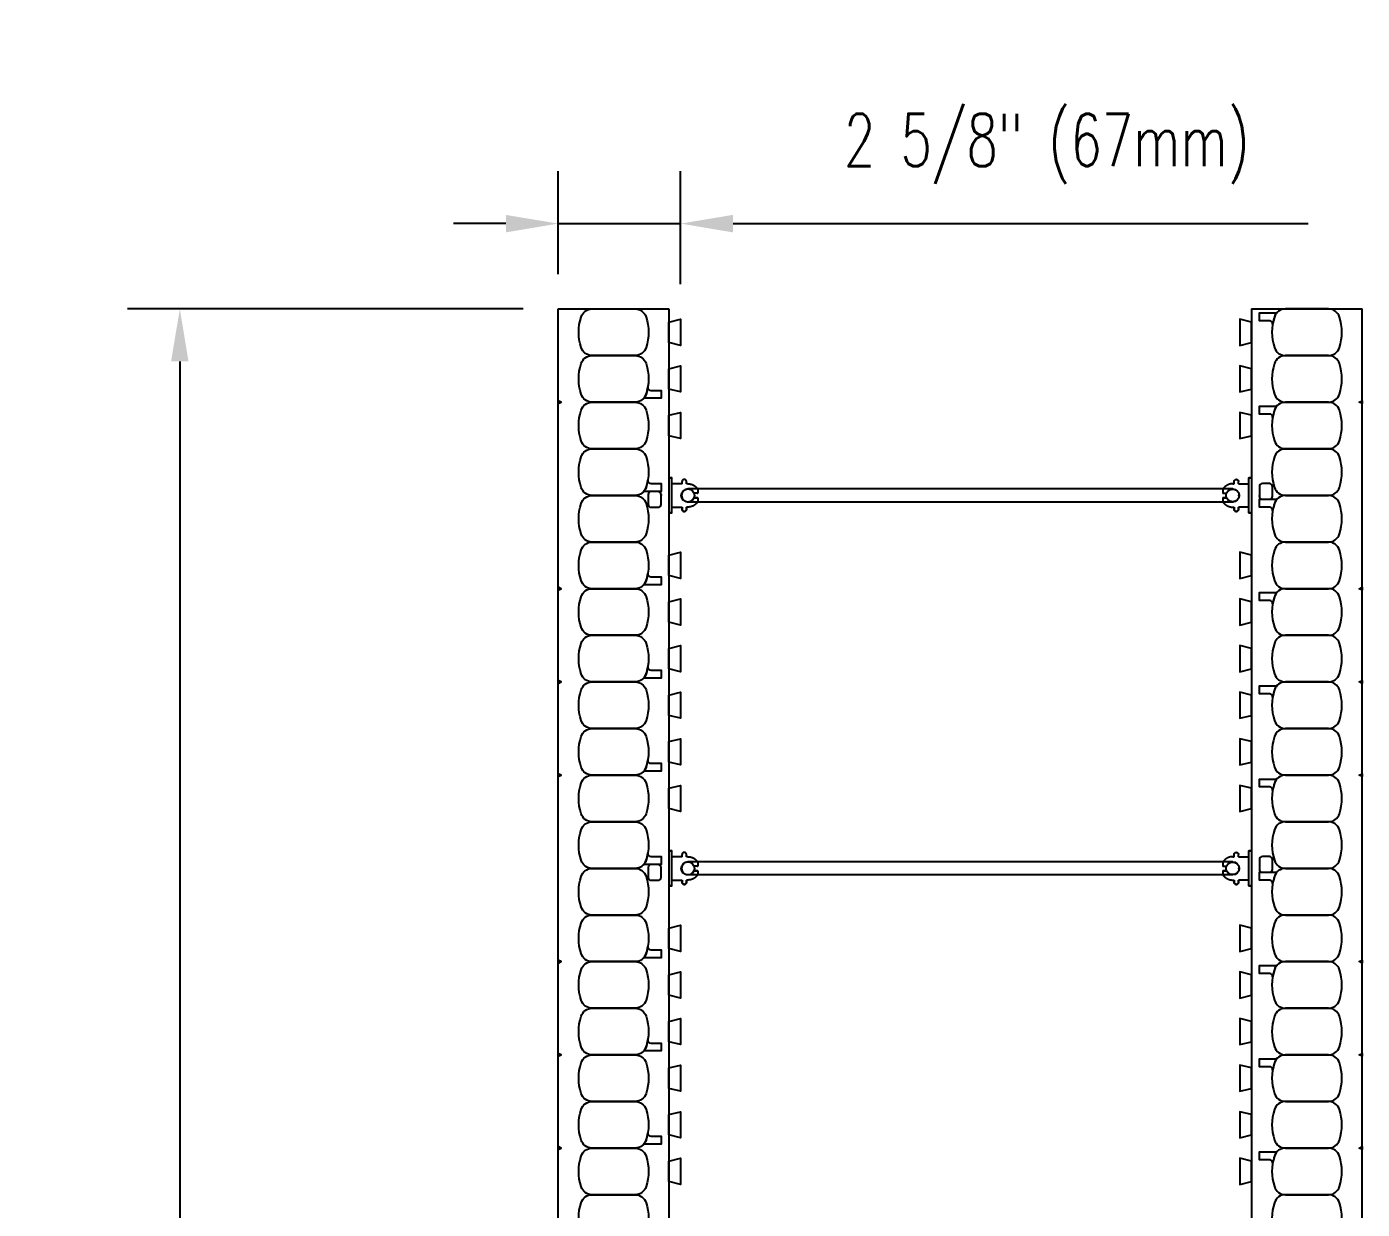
# Model space of a CAD drawing. Header units: inches. Extents: x 345 to 454, y 151 to 253.
# Drawn here: x 425.58 to 454.23, y 227.47 to 252.83 of the extents above; entities that cross this region are included whole.
import ezdxf

# ---------------------------------------------------------------- set-up
doc = ezdxf.new("R2010")
doc.units = ezdxf.units.IN
doc.header["$MEASUREMENT"] = 0
for name, color, linetype in [('line25', 2, 'Continuous'), ('LINE50', 5, 'Continuous'), ('LINE9', 9, 'Continuous'), ('TEXT', 4, 'Continuous')]:
    doc.layers.add(name, color=color, linetype=linetype)
doc.styles.add('DIM', font='romans.shx', dxfattribs={"width": 0.7})
doc.dimstyles.new('ext_12', dxfattribs={"dimscale": 12, "dimtxt": 0.09375, "dimasz": 0.09375, "dimexe": 0.09375, "dimexo": 0.0625, "dimgap": 0.0625, "dimtad": 1, "dimdec": 1, "dimzin": 2, "dimdsep": 46, "dimlunit": 4, "dimtxsty": 'DIM', "dimcen": 0.09, "dimdle": 0.09375, "dimclrt": 4, "dimadec": 0, "dimazin": 0, "dimtfac": 1, "dimtdec": 1, "dimtmove": 2, "dimatfit": 3, "dimfxl": 0, "dimfrac": 2, "dimtolj": 1, "dimtzin": 0, "dimarcsym": 0})

# ---------------------------------------------------------------- blocks, each defined once
blk = doc.blocks.new('*D28')
at = {"layer": 'Defpoints', "color": 0}
for p in [(436.984, 246.778), (428.864, 150.778), (436.984, 150.778)]:
    blk.add_point(p, dxfattribs=at)
at = {"layer": 'TEXT', "color": 0, "lineweight": -2}
for p, q in [((436.234, 246.778), (427.739, 246.778)), ((428.864, 245.653), (428.864, 151.903)), ((436.234, 150.778), (427.739, 150.778))]:
    blk.add_line(p, q, dxfattribs=at)
at = {"layer": 'TEXT', "color": 0}
for points in [[(428.676, 245.653), (429.051, 245.653), (428.864, 246.778)], [(428.676, 151.903), (429.051, 151.903), (428.864, 150.778)]]:
    blk.add_solid(points, dxfattribs=at)
at = {"layer": 'TEXT', "color": 4, "insert": (427.257, 198.778), "char_height": 1.125, "attachment_point": 5, "rotation": 90, "style": 'DIM'}
blk.add_mtext('\\A1;96" (2440mm) ', dxfattribs=at)
blk = doc.blocks.new('WEB_12_CENTRE_TOP')
for p, q in [((11.688, 0.141), (0, 0.141)), ((11.688, -0.141), (0, -0.141))]:
    blk.add_line(p, q)
for centre in [(0, 0), (11.688, 0)]:
    blk.add_circle(centre, 0.141)
blk = doc.blocks.new('Connector')
blk.add_point((0.271, 0))
at = {"layer": 'LINE9'}
for p, q in [((0, 0.375), (0, -0.375)), ((0.062, -0.375), (0.062, 0.375)), ((0.281, 0.25), (0.062, 0.25))]:
    blk.add_line(p, q, dxfattribs=at)
for points, weights in [([(0.007, 0.375), (0.004, 0.375), (0, 0.375)], [1, 0.972587069138, 0.950305488115]), ([(0.327, 0.343), (0.308, 0.343), (0.281, 0.317), (0.281, 0.297)], [1, 0.85355339, 0.85355339, 1]), ([(0.328, 0.343), (0.327, 0.343), (0.327, 0.343)], [1, 0.70710678, 1]), ([(0.375, 0.297), (0.375, 0.317), (0.348, 0.343), (0.329, 0.343)], [1, 0.85355339, 0.85355339, 1]), ([(0.406, 0.25), (0.546, 0.25), (0.619, 0.131)], [0.958404415409, 0.794674173519, 0.864651571113]), ([(0.619, 0.052), (0.612, 0.049), (0.604, 0.049)], [0.83615024178, 0.892081430621, 1]), ([(0.619, -0.131), (0.546, -0.25), (0.406, -0.25)], [0.864651574428, 0.794674169686, 0.958404415195]), ([(0.604, -0.049), (0.612, -0.049), (0.619, -0.052)], [1, 0.89208144177, 0.836150253337]), ([(0, -0.375), (0.004, -0.375), (0.007, -0.375)], [0.950305488115, 0.972587069138, 1]), ([(0.281, -0.297), (0.281, -0.317), (0.308, -0.343), (0.327, -0.343)], [1, 0.85355339, 0.85355339, 1]), ([(0.327, -0.343), (0.281, -0.343), (0.281, -0.297)], [1, 0.70710678, 1]), ([(0.329, -0.343), (0.348, -0.343), (0.375, -0.317), (0.375, -0.297)], [1, 0.85355339, 0.85355339, 1]), ([(0.375, -0.297), (0.375, -0.343), (0.329, -0.343)], [1, 0.70710678, 1])]:
    blk.add_rational_spline(points, weights, degree=2, dxfattribs=at)
for points, degree in [([(0, 0.375), (0.002, 0.375), (0.005, 0.375), (0.007, 0.375)], 3), ([(0.007, 0.375), (0.021, 0.375), (0.051, 0.375), (0.062, 0.375), (0.062, 0.375)], 3), ([(0.281, 0.25), (0.281, 0.297)], 1), ([(0.327, 0.343), (0.327, 0.343), (0.328, 0.343), (0.328, 0.343)], 3), ([(0.328, 0.343), (0.329, 0.343), (0.329, 0.343), (0.329, 0.343)], 3), ([(0.375, 0.25), (0.375, 0.297)], 1), ([(0.406, 0.25), (0.375, 0.25)], 1), ([(0.406, 0.25), (0.406, 0.25)], 1), ([(0.406, 0.25), (0.406, 0.25)], 1), ([(0.406, 0.25), (0.406, 0.25)], 1), ([(0.406, 0.25), (0.406, 0.25)], 1), ([(0.406, 0.25), (0.406, 0.25)], 1), ([(0.406, 0.25), (0.406, 0.25)], 1), ([(0.406, 0.25), (0.406, 0.25)], 1), ([(0.406, 0.25), (0.406, 0.25)], 1), ([(0.406, 0.25), (0.406, 0.25)], 1), ([(0.406, 0.25), (0.406, 0.25)], 1), ([(0.406, 0.25), (0.406, 0.25)], 1), ([(0.406, 0.25), (0.406, 0.25)], 1), ([(0.406, 0.25), (0.406, 0.25)], 1), ([(0.406, 0.25), (0.406, 0.25)], 1), ([(0.406, 0.25), (0.406, 0.25)], 1), ([(0.406, 0.25), (0.406, 0.25)], 1), ([(0.406, 0.25), (0.406, 0.25)], 1), ([(0.406, 0.25), (0.406, 0.25)], 1), ([(0.406, 0.25), (0.406, 0.25)], 1), ([(0.406, 0.25), (0.406, 0.25)], 1), ([(0.406, 0.25), (0.406, 0.25)], 1), ([(0.406, 0.25), (0.406, 0.25)], 1), ([(0.406, 0.25), (0.406, 0.25)], 1), ([(0.406, 0.25), (0.406, 0.25)], 1), ([(0.604, 0.049), (0.532, 0.049)], 1), ([(0.532, 0.049), (0.532, 0.049)], 1), ([(0.532, 0.049), (0.532, 0.049)], 1), ([(0.532, 0.049), (0.532, 0.049)], 1), ([(0.532, 0.049), (0.532, 0.049)], 1), ([(0.532, 0.049), (0.532, 0.049)], 1), ([(0.532, 0.049), (0.532, 0.049)], 1), ([(0.532, 0.049), (0.532, 0.049)], 1), ([(0.532, 0.049), (0.532, 0.049)], 1), ([(0.532, 0.049), (0.532, 0.049)], 1), ([(0.532, 0.049), (0.532, 0.049)], 1), ([(0.604, 0.049), (0.609, 0.049), (0.614, 0.05), (0.619, 0.052)], 3), ([(0.604, 0.049), (0.604, 0.049)], 1), ([(0.604, 0.049), (0.604, 0.049)], 1), ([(0.604, 0.049), (0.604, 0.049)], 1), ([(0.604, 0.049), (0.604, 0.049)], 1), ([(0.619, 0.131), (0.619, 0.052)], 1), ([(0.619, 0.131), (0.619, 0.131)], 1), ([(0.619, 0.131), (0.619, 0.131)], 1), ([(0.619, 0.131), (0.619, 0.131)], 1), ([(0.619, 0.131), (0.619, 0.131)], 1), ([(0.062, -0.25), (0.281, -0.25)], 1), ([(0.281, -0.297), (0.281, -0.25)], 1), ([(0.281, -0.25), (0.281, -0.297)], 1), ([(0.375, -0.25), (0.375, -0.297)], 1), ([(0.375, -0.297), (0.375, -0.25)], 1), ([(0.406, -0.25), (0.375, -0.25)], 1), ([(0.406, -0.25), (0.406, -0.25)], 1), ([(0.406, -0.25), (0.406, -0.25)], 1), ([(0.406, -0.25), (0.406, -0.25)], 1), ([(0.406, -0.25), (0.406, -0.25)], 1), ([(0.406, -0.25), (0.406, -0.25)], 1), ([(0.406, -0.25), (0.406, -0.25)], 1), ([(0.406, -0.25), (0.406, -0.25)], 1), ([(0.406, -0.25), (0.406, -0.25)], 1), ([(0.406, -0.25), (0.406, -0.25)], 1), ([(0.406, -0.25), (0.406, -0.25)], 1), ([(0.406, -0.25), (0.406, -0.25)], 1), ([(0.532, -0.049), (0.604, -0.049)], 1), ([(0.604, -0.049), (0.58, -0.049), (0.556, -0.049), (0.532, -0.049)], 3), ([(0.532, -0.049), (0.532, -0.049)], 1), ([(0.532, -0.049), (0.532, -0.049)], 1), ([(0.532, -0.049), (0.532, -0.049)], 1), ([(0.532, -0.049), (0.532, -0.049)], 1), ([(0.619, -0.052), (0.614, -0.05), (0.609, -0.049), (0.604, -0.049)], 3), ([(0.604, -0.049), (0.604, -0.049)], 1), ([(0.604, -0.049), (0.604, -0.049)], 1), ([(0.604, -0.049), (0.604, -0.049)], 1), ([(0.604, -0.049), (0.604, -0.049)], 1), ([(0.604, -0.049), (0.604, -0.049)], 1), ([(0.604, -0.049), (0.604, -0.049)], 1), ([(0.604, -0.049), (0.604, -0.049)], 1), ([(0.604, -0.049), (0.604, -0.049)], 1), ([(0.619, -0.052), (0.619, -0.131)], 1), ([(0.619, -0.131), (0.619, -0.131)], 1), ([(0.619, -0.131), (0.619, -0.131)], 1), ([(0.619, -0.131), (0.619, -0.131)], 1), ([(0.619, -0.131), (0.619, -0.131)], 1), ([(0.007, -0.375), (0.005, -0.375), (0.002, -0.375), (0, -0.375)], 3), ([(0.062, -0.375), (0.062, -0.375), (0.051, -0.375), (0.021, -0.375), (0.007, -0.375)], 3), ([(0.328, -0.343), (0.328, -0.343), (0.327, -0.343), (0.327, -0.343)], 3), ([(0.329, -0.343), (0.329, -0.343), (0.329, -0.343), (0.328, -0.343)], 3)]:
    blk.add_open_spline(points, degree=degree, dxfattribs=at)
for points, weights, knots in [([(0.062, 0.375), (0.062, 0.375), (0.046, 0.375), (0.03, 0.375), (0.007, 0.375)], [0.868718858569, 0.861102746415, 1, 0.861102734288, 0.868718859898], [0, 0, 0, 0.5, 0.5, 1, 1, 1]), ([(0.532, 0.049), (0.472, 0.203), (0.333, 0.113), (0.157, 0), (0.333, -0.113), (0.472, -0.203), (0.532, -0.049)], [0.899508922286, 0.599718215298, 1, 0.54226024, 1, 0.599718224335, 0.899508908749], [0, 0, 0, 0.318112, 0.318112, 0.681888, 0.681888, 1, 1, 1]), ([(0.007, -0.375), (0.03, -0.375), (0.046, -0.375), (0.062, -0.375), (0.062, -0.375)], [0.868718859319, 0.861102739573, 1, 0.861102742958, 0.868718858948], [0, 0, 0, 0.5, 0.5, 1, 1, 1])]:
    blk.add_rational_spline(points, weights, degree=2, knots=knots, dxfattribs=at)
blk = doc.blocks.new('*D33')
at = {"layer": 'Defpoints', "color": 0}
for p in [(439.609, 248.609), (436.984, 246.778), (439.609, 246.56)]:
    blk.add_point(p, dxfattribs=at)
at = {"layer": 'TEXT', "color": 0, "lineweight": -2}
for p, q in [((436.984, 247.528), (436.984, 249.734)), ((439.609, 247.31), (439.609, 249.734)), ((435.859, 248.609), (434.734, 248.609)), ((436.984, 248.609), (439.609, 248.609)), ((440.734, 248.609), (453.071, 248.609))]:
    blk.add_line(p, q, dxfattribs=at)
at = {"layer": 'TEXT', "color": 0}
for points in [[(435.859, 248.796), (435.859, 248.421), (436.984, 248.609)], [(440.734, 248.796), (440.734, 248.421), (439.609, 248.609)]]:
    blk.add_solid(points, dxfattribs=at)
at = {"layer": 'TEXT', "color": 4, "insert": (447.465, 250.216), "char_height": 1.125, "attachment_point": 5, "style": 'DIM'}
blk.add_mtext('\\A1;2 5/8" (67mm)', dxfattribs=at)

msp = doc.modelspace()

# ---------------------------------------------------------------- linework, layer by layer
at = {"layer": 'line25'}
for p, q in [((439.359, 246.7784), (439.359, 218.3103)), ((451.859, 246.7784), (451.859, 218.3103)), ((452.0274, 242.7576), (452.0274, 242.7784))]:
    msp.add_line(p, q, dxfattribs=at)
for points in [[(439.359, 246.4972), (439.609, 246.5596), (439.609, 245.9972), (439.359, 246.0596)], [(451.859, 246.4972), (451.609, 246.5596), (451.609, 245.9972), (451.859, 246.0596)], [(439.359, 245.4972), (439.609, 245.5596), (439.609, 244.9972), (439.359, 245.0596)], [(451.859, 245.4972), (451.609, 245.5596), (451.609, 244.9972), (451.859, 245.0596)], [(439.359, 244.4972), (439.609, 244.5596), (439.609, 243.9972), (439.359, 244.0596)], [(451.859, 244.4972), (451.609, 244.5596), (451.609, 243.9972), (451.859, 244.0596)], [(439.359, 241.4972), (439.609, 241.5596), (439.609, 240.9972), (439.359, 241.0596)], [(451.859, 241.4972), (451.609, 241.5596), (451.609, 240.9972), (451.859, 241.0596)], [(439.359, 240.4972), (439.609, 240.5596), (439.609, 239.9972), (439.359, 240.0596)], [(451.859, 240.4972), (451.609, 240.5596), (451.609, 239.9972), (451.859, 240.0596)], [(439.359, 239.4972), (439.609, 239.5596), (439.609, 238.9972), (439.359, 239.0596)], [(451.859, 239.4972), (451.609, 239.5596), (451.609, 238.9972), (451.859, 239.0596)], [(439.359, 238.4972), (439.609, 238.5596), (439.609, 237.9972), (439.359, 238.0596)], [(451.859, 238.4972), (451.609, 238.5596), (451.609, 237.9972), (451.859, 238.0596)], [(439.359, 237.4972), (439.609, 237.5596), (439.609, 236.9972), (439.359, 237.0596)], [(451.859, 237.4972), (451.609, 237.5596), (451.609, 236.9972), (451.859, 237.0596)], [(439.359, 236.4972), (439.609, 236.5596), (439.609, 235.9972), (439.359, 236.0596)], [(451.859, 236.4972), (451.609, 236.5596), (451.609, 235.9972), (451.859, 236.0596)], [(439.359, 233.4972), (439.609, 233.5596), (439.609, 232.9972), (439.359, 233.0596)], [(451.859, 233.4972), (451.609, 233.5596), (451.609, 232.9972), (451.859, 233.0596)], [(439.359, 232.4972), (439.609, 232.5596), (439.609, 231.9972), (439.359, 232.0596)], [(451.859, 232.4972), (451.609, 232.5596), (451.609, 231.9972), (451.859, 232.0596)], [(439.359, 231.4972), (439.609, 231.5596), (439.609, 230.9972), (439.359, 231.0596)], [(451.859, 231.4972), (451.609, 231.5596), (451.609, 230.9972), (451.859, 231.0596)], [(439.359, 230.4972), (439.609, 230.5596), (439.609, 229.9972), (439.359, 230.0596)], [(451.859, 230.4972), (451.609, 230.5596), (451.609, 229.9972), (451.859, 230.0596)], [(439.359, 229.4972), (439.609, 229.5596), (439.609, 228.9972), (439.359, 229.0596)], [(451.859, 229.4972), (451.609, 229.5596), (451.609, 228.9972), (451.859, 229.0596)], [(439.359, 228.4972), (439.609, 228.5596), (439.609, 227.9972), (439.359, 228.0596)], [(451.859, 228.4972), (451.609, 228.5596), (451.609, 227.9972), (451.859, 228.0596)]]:
    msp.add_lwpolyline(points, close=True, dxfattribs=at)
at = {"layer": 'LINE50'}
for p, q in [((436.984, 246.7784), (439.359, 246.7784)), ((436.984, 218.3103), (436.984, 246.7784)), ((451.859, 246.7784), (454.234, 246.7784)), ((454.234, 218.3103), (454.234, 246.7784))]:
    msp.add_line(p, q, dxfattribs=at)
at = {"layer": 'LINE9'}
msp.add_line((439.1905, 242.7991), (439.1905, 242.7784), dxfattribs=at)
for points in [[(438.8699, 246.6053, -0.1576708), (438.8699, 245.9515, -0.3253046), (438.6321, 245.7784), (437.7109, 245.7784, -0.3253046), (437.473, 245.9515, -0.1576708), (437.473, 246.6053, -0.3253046), (437.7109, 246.7784), (438.6321, 246.7784, -0.3253046)], [(452.348, 246.6053, 0.1576708), (452.348, 245.9515, 0.3253046), (452.5859, 245.7784), (453.5071, 245.7784, 0.3253046), (453.7449, 245.9515, 0.1576708), (453.7449, 246.6053, 0.3253046), (453.5071, 246.7784), (452.5859, 246.7784, 0.3253046)], [(452.348, 246.6053, 0.0372667), (452.3107, 246.4516, 0.4630356), (452.249, 246.5243), (452.0274, 246.5243), (452.0274, 246.6951), (452.3735, 246.6951, 0.1890024), (452.416, 246.7118, 0.1284074)], [(438.8699, 245.6053, -0.1576708), (438.8699, 244.9515, -0.3253046), (438.6321, 244.7784), (437.7109, 244.7784, -0.3253046), (437.473, 244.9515, -0.1576708), (437.473, 245.6053, -0.3253046), (437.7109, 245.7784), (438.6321, 245.7784, -0.3253046)], [(452.348, 245.6053, 0.1576708), (452.348, 244.9515, 0.3253046), (452.5859, 244.7784), (453.5071, 244.7784, 0.3253046), (453.7449, 244.9515, 0.1576708), (453.7449, 245.6053, 0.3253046), (453.5071, 245.7784), (452.5859, 245.7784, 0.3253046)], [(438.8699, 244.9515, 0.0372667), (438.9073, 245.1052, 0.4630356), (438.9689, 245.0325), (439.1905, 245.0325), (439.1905, 244.8616), (438.8444, 244.8616, 0.1890024), (438.802, 244.845, 0.1284074)], [(438.8699, 244.6053, -0.1576708), (438.8699, 243.9515, -0.3253046), (438.6321, 243.7784), (437.7109, 243.7784, -0.3253046), (437.473, 243.9515, -0.1576708), (437.473, 244.6053, -0.3253046), (437.7109, 244.7784), (438.6321, 244.7784, -0.3253046)], [(452.348, 244.6053, 0.1576708), (452.348, 243.9515, 0.3253046), (452.5859, 243.7784), (453.5071, 243.7784, 0.3253046), (453.7449, 243.9515, 0.1576708), (453.7449, 244.6053, 0.3253046), (453.5071, 244.7784), (452.5859, 244.7784, 0.3253046)], [(452.348, 244.6053, 0.0372667), (452.3107, 244.4516, 0.4630356), (452.249, 244.5243), (452.0274, 244.5243), (452.0274, 244.6951), (452.3735, 244.6951, 0.1890024), (452.416, 244.7118, 0.1284074)], [(438.8699, 243.6053, -0.1576708), (438.8699, 242.9515, -0.3253046), (438.6321, 242.7784), (437.7109, 242.7784, -0.3253046), (437.473, 242.9515, -0.1576708), (437.473, 243.6053, -0.3253046), (437.7109, 243.7784), (438.6321, 243.7784, -0.3253046)], [(452.348, 243.6053, 0.1576708), (452.348, 242.9515, 0.3253046), (452.5859, 242.7784), (453.5071, 242.7784, 0.3253046), (453.7449, 242.9515, 0.1576708), (453.7449, 243.6053, 0.3253046), (453.5071, 243.7784), (452.5859, 243.7784, 0.3253046)], [(438.8699, 242.9515, 0.0372667), (438.9073, 243.1052, 0.4630356), (438.9689, 243.0325), (439.1905, 243.0325), (439.1905, 242.8616), (438.8444, 242.8616, 0.1890024), (438.802, 242.845, 0.1284074)], [(452.0274, 242.97), (452.0274, 242.7576, 0.4142136), (452.0899, 242.6951), (452.2424, 242.6951, 0.4142136), (452.3049, 242.7576), (452.3049, 242.97, 0.4142136), (452.2424, 243.0325), (452.0899, 243.0325, 0.4142136)], [(438.8699, 242.6053, -0.1576708), (438.8699, 241.9515, -0.3253046), (438.6321, 241.7784), (437.7109, 241.7784, -0.3253046), (437.473, 241.9515, -0.1576708), (437.473, 242.6053, -0.3253046), (437.7109, 242.7784), (438.6321, 242.7784, -0.3253046)], [(438.9755, 242.8616, 0.4142136), (438.913, 242.7991), (438.913, 242.5868, 0.4142136), (438.9755, 242.5243), (439.128, 242.5243, 0.4142136), (439.1905, 242.5868), (439.1905, 242.7991, 0.4142136), (439.128, 242.8616)], [(452.348, 242.6053, 0.0372667), (452.3107, 242.4516, 0.4630356), (452.249, 242.5243), (452.0274, 242.5243), (452.0274, 242.6951), (452.3735, 242.6951, 0.1890024), (452.416, 242.7118, 0.1284074)], [(452.348, 242.6053, 0.1576708), (452.348, 241.9515, 0.3253046), (452.5859, 241.7784), (453.5071, 241.7784, 0.3253046), (453.7449, 241.9515, 0.1576708), (453.7449, 242.6053, 0.3253046), (453.5071, 242.7784), (452.5859, 242.7784, 0.3253046)], [(438.8699, 241.6053, -0.1576708), (438.8699, 240.9515, -0.3253046), (438.6321, 240.7784), (437.7109, 240.7784, -0.3253046), (437.473, 240.9515, -0.1576708), (437.473, 241.6053, -0.3253046), (437.7109, 241.7784), (438.6321, 241.7784, -0.3253046)], [(452.348, 241.6053, 0.1576708), (452.348, 240.9515, 0.3253046), (452.5859, 240.7784), (453.5071, 240.7784, 0.3253046), (453.7449, 240.9515, 0.1576708), (453.7449, 241.6053, 0.3253046), (453.5071, 241.7784), (452.5859, 241.7784, 0.3253046)], [(438.8699, 240.9515, 0.0372667), (438.9073, 241.1052, 0.4630356), (438.9689, 241.0325), (439.1905, 241.0325), (439.1905, 240.8616), (438.8444, 240.8616, 0.1890024), (438.802, 240.845, 0.1284074)], [(438.8699, 240.6053, -0.1576708), (438.8699, 239.9515, -0.3253046), (438.6321, 239.7784), (437.7109, 239.7784, -0.3253046), (437.473, 239.9515, -0.1576708), (437.473, 240.6053, -0.3253046), (437.7109, 240.7784), (438.6321, 240.7784, -0.3253046)], [(452.348, 240.6053, 0.0372667), (452.3107, 240.4516, 0.4630356), (452.249, 240.5243), (452.0274, 240.5243), (452.0274, 240.6951), (452.3735, 240.6951, 0.1890024), (452.416, 240.7118, 0.1284074)], [(452.348, 240.6053, 0.1576708), (452.348, 239.9515, 0.3253046), (452.5859, 239.7784), (453.5071, 239.7784, 0.3253046), (453.7449, 239.9515, 0.1576708), (453.7449, 240.6053, 0.3253046), (453.5071, 240.7784), (452.5859, 240.7784, 0.3253046)], [(438.8699, 239.6053, -0.1576708), (438.8699, 238.9515, -0.3253046), (438.6321, 238.7784), (437.7109, 238.7784, -0.3253046), (437.473, 238.9515, -0.1576708), (437.473, 239.6053, -0.3253046), (437.7109, 239.7784), (438.6321, 239.7784, -0.3253046)], [(452.348, 239.6053, 0.1576708), (452.348, 238.9515, 0.3253046), (452.5859, 238.7784), (453.5071, 238.7784, 0.3253046), (453.7449, 238.9515, 0.1576708), (453.7449, 239.6053, 0.3253046), (453.5071, 239.7784), (452.5859, 239.7784, 0.3253046)], [(438.8699, 238.9515, 0.0372667), (438.9073, 239.1052, 0.4630356), (438.9689, 239.0325), (439.1905, 239.0325), (439.1905, 238.8616), (438.8444, 238.8616, 0.1890024), (438.802, 238.845, 0.1284074)], [(438.8699, 238.6053, -0.1576708), (438.8699, 237.9515, -0.3253046), (438.6321, 237.7784), (437.7109, 237.7784, -0.3253046), (437.473, 237.9515, -0.1576708), (437.473, 238.6053, -0.3253046), (437.7109, 238.7784), (438.6321, 238.7784, -0.3253046)], [(452.348, 238.6053, 0.0372667), (452.3107, 238.4516, 0.4630356), (452.249, 238.5243), (452.0274, 238.5243), (452.0274, 238.6951), (452.3735, 238.6951, 0.1890024), (452.416, 238.7118, 0.1284074)], [(452.348, 238.6053, 0.1576708), (452.348, 237.9515, 0.3253046), (452.5859, 237.7784), (453.5071, 237.7784, 0.3253046), (453.7449, 237.9515, 0.1576708), (453.7449, 238.6053, 0.3253046), (453.5071, 238.7784), (452.5859, 238.7784, 0.3253046)], [(438.8699, 237.6053, -0.1576708), (438.8699, 236.9515, -0.3253046), (438.6321, 236.7784), (437.7109, 236.7784, -0.3253046), (437.473, 236.9515, -0.1576708), (437.473, 237.6053, -0.3253046), (437.7109, 237.7784), (438.6321, 237.7784, -0.3253046)], [(452.348, 237.6053, 0.1576708), (452.348, 236.9515, 0.3253046), (452.5859, 236.7784), (453.5071, 236.7784, 0.3253046), (453.7449, 236.9515, 0.1576708), (453.7449, 237.6053, 0.3253046), (453.5071, 237.7784), (452.5859, 237.7784, 0.3253046)], [(438.8699, 236.9515, 0.0372667), (438.9073, 237.1052, 0.4630356), (438.9689, 237.0325), (439.1905, 237.0325), (439.1905, 236.8616), (438.8444, 236.8616, 0.1890024), (438.802, 236.845, 0.1284074)], [(438.8699, 236.6053, -0.1576708), (438.8699, 235.9515, -0.3253046), (438.6321, 235.7784), (437.7109, 235.7784, -0.3253046), (437.473, 235.9515, -0.1576708), (437.473, 236.6053, -0.3253046), (437.7109, 236.7784), (438.6321, 236.7784, -0.3253046)], [(452.348, 236.6053, 0.0372667), (452.3107, 236.4516, 0.4630356), (452.249, 236.5243), (452.0274, 236.5243), (452.0274, 236.6951), (452.3735, 236.6951, 0.1890024), (452.416, 236.7118, 0.1284074)], [(452.348, 236.6053, 0.1576708), (452.348, 235.9515, 0.3253046), (452.5859, 235.7784), (453.5071, 235.7784, 0.3253046), (453.7449, 235.9515, 0.1576708), (453.7449, 236.6053, 0.3253046), (453.5071, 236.7784), (452.5859, 236.7784, 0.3253046)], [(438.8699, 235.6053, -0.1576708), (438.8699, 234.9515, -0.3253046), (438.6321, 234.7784), (437.7109, 234.7784, -0.3253046), (437.473, 234.9515, -0.1576708), (437.473, 235.6053, -0.3253046), (437.7109, 235.7784), (438.6321, 235.7784, -0.3253046)], [(452.348, 235.6053, 0.1576708), (452.348, 234.9515, 0.3253046), (452.5859, 234.7784), (453.5071, 234.7784, 0.3253046), (453.7449, 234.9515, 0.1576708), (453.7449, 235.6053, 0.3253046), (453.5071, 235.7784), (452.5859, 235.7784, 0.3253046)], [(438.8699, 234.9515, 0.0372667), (438.9073, 235.1052, 0.4630356), (438.9689, 235.0325), (439.1905, 235.0325), (439.1905, 234.8616), (438.8444, 234.8616, 0.1890024), (438.802, 234.845, 0.1284074)], [(452.0274, 234.97), (452.0274, 234.7576, 0.4142136), (452.0899, 234.6951), (452.2424, 234.6951, 0.4142136), (452.3049, 234.7576), (452.3049, 234.97, 0.4142136), (452.2424, 235.0325), (452.0899, 235.0325, 0.4142136)], [(438.8699, 234.6053, -0.1576708), (438.8699, 233.9515, -0.3253046), (438.6321, 233.7784), (437.7109, 233.7784, -0.3253046), (437.473, 233.9515, -0.1576708), (437.473, 234.6053, -0.3253046), (437.7109, 234.7784), (438.6321, 234.7784, -0.3253046)], [(438.9755, 234.8616, 0.4142136), (438.913, 234.7991), (438.913, 234.5868, 0.4142136), (438.9755, 234.5243), (439.128, 234.5243, 0.4142136), (439.1905, 234.5868), (439.1905, 234.7991, 0.4142136), (439.128, 234.8616)], [(452.348, 234.6053, 0.0372667), (452.3107, 234.4516, 0.4630356), (452.249, 234.5243), (452.0274, 234.5243), (452.0274, 234.6951), (452.3735, 234.6951, 0.1890024), (452.416, 234.7118, 0.1284074)], [(452.348, 234.6053, 0.1576708), (452.348, 233.9515, 0.3253046), (452.5859, 233.7784), (453.5071, 233.7784, 0.3253046), (453.7449, 233.9515, 0.1576708), (453.7449, 234.6053, 0.3253046), (453.5071, 234.7784), (452.5859, 234.7784, 0.3253046)], [(438.8699, 233.6053, -0.1576708), (438.8699, 232.9515, -0.3253046), (438.6321, 232.7784), (437.7109, 232.7784, -0.3253046), (437.473, 232.9515, -0.1576708), (437.473, 233.6053, -0.3253046), (437.7109, 233.7784), (438.6321, 233.7784, -0.3253046)], [(452.348, 233.6053, 0.1576708), (452.348, 232.9515, 0.3253046), (452.5859, 232.7784), (453.5071, 232.7784, 0.3253046), (453.7449, 232.9515, 0.1576708), (453.7449, 233.6053, 0.3253046), (453.5071, 233.7784), (452.5859, 233.7784, 0.3253046)], [(438.8699, 232.9515, 0.0372667), (438.9073, 233.1052, 0.4630356), (438.9689, 233.0325), (439.1905, 233.0325), (439.1905, 232.8616), (438.8444, 232.8616, 0.1890024), (438.802, 232.845, 0.1284074)], [(438.8699, 232.6053, -0.1576708), (438.8699, 231.9515, -0.3253046), (438.6321, 231.7784), (437.7109, 231.7784, -0.3253046), (437.473, 231.9515, -0.1576708), (437.473, 232.6053, -0.3253046), (437.7109, 232.7784), (438.6321, 232.7784, -0.3253046)], [(452.348, 232.6053, 0.0372667), (452.3107, 232.4516, 0.4630356), (452.249, 232.5243), (452.0274, 232.5243), (452.0274, 232.6951), (452.3735, 232.6951, 0.1890024), (452.416, 232.7118, 0.1284074)], [(452.348, 232.6053, 0.1576708), (452.348, 231.9515, 0.3253046), (452.5859, 231.7784), (453.5071, 231.7784, 0.3253046), (453.7449, 231.9515, 0.1576708), (453.7449, 232.6053, 0.3253046), (453.5071, 232.7784), (452.5859, 232.7784, 0.3253046)], [(438.8699, 231.6053, -0.1576708), (438.8699, 230.9515, -0.3253046), (438.6321, 230.7784), (437.7109, 230.7784, -0.3253046), (437.473, 230.9515, -0.1576708), (437.473, 231.6053, -0.3253046), (437.7109, 231.7784), (438.6321, 231.7784, -0.3253046)], [(452.348, 231.6053, 0.1576708), (452.348, 230.9515, 0.3253046), (452.5859, 230.7784), (453.5071, 230.7784, 0.3253046), (453.7449, 230.9515, 0.1576708), (453.7449, 231.6053, 0.3253046), (453.5071, 231.7784), (452.5859, 231.7784, 0.3253046)], [(438.8699, 230.9515, 0.0372667), (438.9073, 231.1052, 0.4630356), (438.9689, 231.0325), (439.1905, 231.0325), (439.1905, 230.8616), (438.8444, 230.8616, 0.1890024), (438.802, 230.845, 0.1284074)], [(438.8699, 230.6053, -0.1576708), (438.8699, 229.9515, -0.3253046), (438.6321, 229.7784), (437.7109, 229.7784, -0.3253046), (437.473, 229.9515, -0.1576708), (437.473, 230.6053, -0.3253046), (437.7109, 230.7784), (438.6321, 230.7784, -0.3253046)], [(452.348, 230.6053, 0.0372667), (452.3107, 230.4516, 0.4630356), (452.249, 230.5243), (452.0274, 230.5243), (452.0274, 230.6951), (452.3735, 230.6951, 0.1890024), (452.416, 230.7118, 0.1284074)], [(452.348, 230.6053, 0.1576708), (452.348, 229.9515, 0.3253046), (452.5859, 229.7784), (453.5071, 229.7784, 0.3253046), (453.7449, 229.9515, 0.1576708), (453.7449, 230.6053, 0.3253046), (453.5071, 230.7784), (452.5859, 230.7784, 0.3253046)], [(438.8699, 229.6053, -0.1576708), (438.8699, 228.9515, -0.3253046), (438.6321, 228.7784), (437.7109, 228.7784, -0.3253046), (437.473, 228.9515, -0.1576708), (437.473, 229.6053, -0.3253046), (437.7109, 229.7784), (438.6321, 229.7784, -0.3253046)], [(452.348, 229.6053, 0.1576708), (452.348, 228.9515, 0.3253046), (452.5859, 228.7784), (453.5071, 228.7784, 0.3253046), (453.7449, 228.9515, 0.1576708), (453.7449, 229.6053, 0.3253046), (453.5071, 229.7784), (452.5859, 229.7784, 0.3253046)], [(438.8699, 228.9515, 0.0372667), (438.9073, 229.1052, 0.4630356), (438.9689, 229.0325), (439.1905, 229.0325), (439.1905, 228.8616), (438.8444, 228.8616, 0.1890024), (438.802, 228.845, 0.1284074)], [(438.8699, 228.6053, -0.1576708), (438.8699, 227.9515, -0.3253046), (438.6321, 227.7784), (437.7109, 227.7784, -0.3253046), (437.473, 227.9515, -0.1576708), (437.473, 228.6053, -0.3253046), (437.7109, 228.7784), (438.6321, 228.7784, -0.3253046)], [(452.348, 228.6053, 0.0372667), (452.3107, 228.4516, 0.4630356), (452.249, 228.5243), (452.0274, 228.5243), (452.0274, 228.6951), (452.3735, 228.6951, 0.1890024), (452.416, 228.7118, 0.1284074)], [(452.348, 228.6053, 0.1576708), (452.348, 227.9515, 0.3253046), (452.5859, 227.7784), (453.5071, 227.7784, 0.3253046), (453.7449, 227.9515, 0.1576708), (453.7449, 228.6053, 0.3253046), (453.5071, 228.7784), (452.5859, 228.7784, 0.3253046)], [(438.8699, 227.6053, -0.1576708), (438.8699, 226.9515, -0.3253046), (438.6321, 226.7784), (437.7109, 226.7784, -0.3253046), (437.473, 226.9515, -0.1576708), (437.473, 227.6053, -0.3253046), (437.7109, 227.7784), (438.6321, 227.7784, -0.3253046)], [(452.348, 227.6053, 0.1576708), (452.348, 226.9515, 0.3253046), (452.5859, 226.7784), (453.5071, 226.7784, 0.3253046), (453.7449, 226.9515, 0.1576708), (453.7449, 227.6053, 0.3253046), (453.5071, 227.7784), (452.5859, 227.7784, 0.3253046)]]:
    msp.add_lwpolyline(points, format="xyb", close=True, dxfattribs=at)
for points in [[(436.984, 244.7471), (437.0485, 244.7784), (436.984, 244.8096)], [(454.234, 244.7471), (454.1695, 244.7784), (454.234, 244.8096)], [(436.984, 240.7471), (437.0485, 240.7784), (436.984, 240.8096)], [(454.234, 240.7471), (454.1695, 240.7784), (454.234, 240.8096)], [(436.984, 238.7471), (437.0485, 238.7784), (436.984, 238.8096)], [(454.234, 238.7471), (454.1695, 238.7784), (454.234, 238.8096)], [(436.984, 236.7471), (437.0485, 236.7784), (436.984, 236.8096)], [(454.234, 236.7471), (454.1695, 236.7784), (454.234, 236.8096)], [(436.984, 232.7471), (437.0485, 232.7784), (436.984, 232.8096)], [(454.234, 232.7471), (454.1695, 232.7784), (454.234, 232.8096)], [(436.984, 230.7471), (437.0485, 230.7784), (436.984, 230.8096)], [(454.234, 230.7471), (454.1695, 230.7784), (454.234, 230.8096)], [(436.984, 228.7471), (437.0485, 228.7784), (436.984, 228.8096)], [(454.234, 228.7471), (454.1695, 228.7784), (454.234, 228.8096)]]:
    msp.add_lwpolyline(points, close=True, dxfattribs=at)

# ---------------------------------------------------------------- block references
for name, p in [('Connector', (439.359, 242.7784)), ('WEB_12_CENTRE_TOP', (439.765, 242.7784)), ('Connector', (439.359, 234.7784)), ('WEB_12_CENTRE_TOP', (439.765, 234.7784))]:
    msp.add_blockref(name, p, dxfattribs=at)
at = {"layer": 'LINE9', "xscale": -1}
for p in [(451.859, 242.7784), (451.859, 234.7784)]:
    msp.add_blockref('Connector', p, dxfattribs=at)

# ---------------------------------------------------------------- dimensions: what is measured, and where the dimension line sits
at = {"layer": 'TEXT'}
dim = msp.add_linear_dim(base=(439.609, 248.6086), p1=(436.984, 246.7784), p2=(439.609, 246.5596), text='2 5/8" (67mm)', dimstyle='ext_12', override={"dimtmove": 0}, dxfattribs=at)
dim.commit()
dim.dimension.update_dxf_attribs({"geometry": '*D33', "text_midpoint": (447.4652, 250.2158)})
dim = msp.add_linear_dim(base=(428.8639, 150.7784), p1=(436.984, 246.7784), p2=(436.984, 150.7784), angle=90, text='96" (2440mm) ', dimstyle='ext_12', dxfattribs=at)
dim.commit()
dim.dimension.update_dxf_attribs({"geometry": '*D28', "text_midpoint": (427.2567, 198.7784)})

doc.saveas('drawing.dxf')
